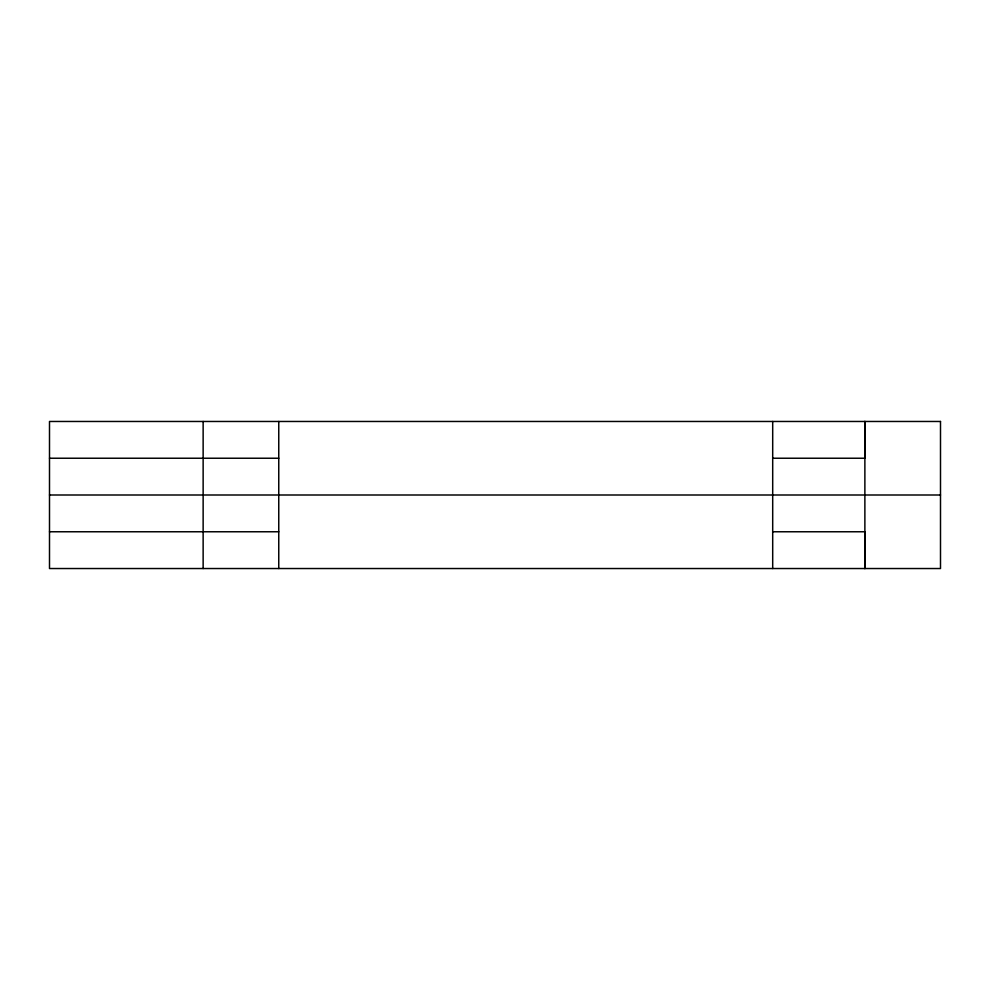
<?xml version="1.0" encoding="UTF-8"?>
<svg xmlns="http://www.w3.org/2000/svg" width="990" height="990" viewBox="0 0 990 990"><rect width="100%" height="100%" fill="white"/><g stroke="black" fill="none" stroke-linecap="round" stroke-linejoin="round"><path stroke-width="1.49" d="M49.5 458.234L278.759 458.234M772.695 458.234L864.876 458.234L864.876 421.468L864.876 568.532L864.876 531.766L772.695 531.766M49.5 495L940.5 495M49.5 531.766L278.759 531.766M772.695 421.468L772.695 568.532M278.759 421.468L278.759 568.532M203.136 421.468L203.136 568.532M940.5 421.468L49.5 421.468L49.5 568.532L940.5 568.532L940.5 421.468"/></g></svg>
